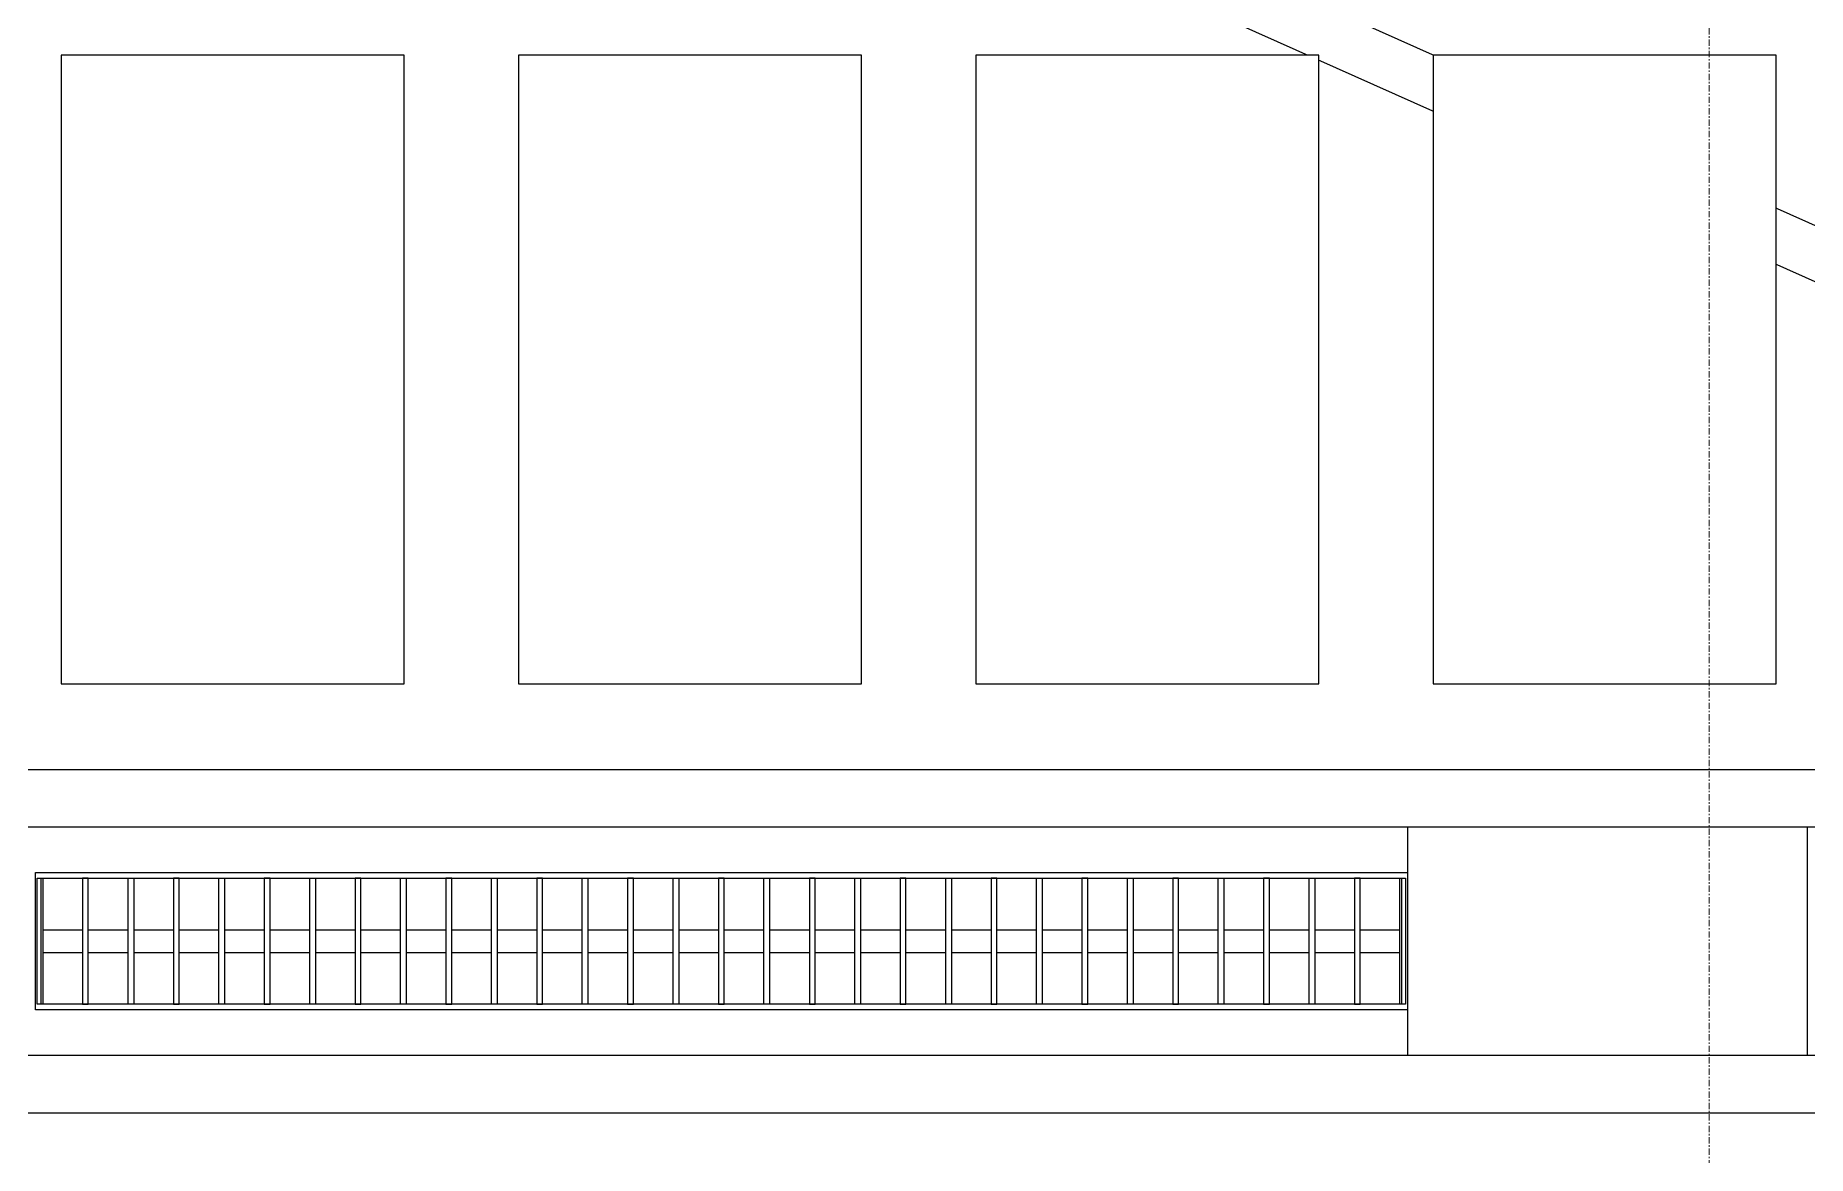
# Model space of a CAD drawing. Header units: millimetres. Extents: x -726012 to -647389, y -20772 to 18805.
# Drawn here: x -666346 to -664796, y 7482 to 8461 of the extents above; entities that cross this region are included whole.
import ezdxf
from ezdxf.enums import TextEntityAlignment as Align
from ezdxf.xclip import XClip

# ---------------------------------------------------------------- set-up
doc = ezdxf.new("R2010")
doc.units = ezdxf.units.MM
doc.header["$XCLIPFRAME"] = 0
doc.linetypes.add('DPA_Grid _ Level 100', pattern=[10, 5.5, -1.6, 1.3, -1.6])
for name, color, linetype in [('000 - WIPEOUT', 250, 'Continuous'), ('001 - ASCESSORIES', 251, 'Continuous'), ('A04_TUBE SERIES', 2, 'Continuous'), ('A11_ALU.SOLID SHEET', 2, 'Continuous')]:
    doc.layers.add(name, color=color, linetype=linetype)
for name, color, linetype, lineweight in [('008 - LIGHTING', 1, 'Continuous', 9), ('A-DOOR', 3, 'Continuous', 25), ('A-DOOR-E', 2, 'Continuous', 25), ('A-DOOR-OPNG', 2, 'Continuous', 9), ('S-GRID', 251, 'Continuous', 9)]:
    doc.layers.add(name, color=color, linetype=linetype, lineweight=lineweight)

# ---------------------------------------------------------------- blocks, each defined once
blk = doc.blocks.new('DPA_AC-SG-PI - A1_1200x1300 mm-V1-4233-01 ENLARGED MULTI-PURPOSE LEVEL - REFLECTED CEILING PLAN - SHEET 4')
at = {"layer": 'A-DOOR'}
for p, q in [((-500, 5), (-500, -45)), ((-525, -20), (-475, -20))]:
    blk.add_line(p, q, dxfattribs=at)
for start, end in [(0, 180), (180, 0)]:
    blk.add_arc((-500, -40), 10, start, end, dxfattribs=at)
at = {"layer": 'A-DOOR-E'}
for p, q in [((-575, -11.1), (-556.6, 30)), ((-556.6, 30), (511.6, -447.3)), ((493.3, -488.4), (-575, -11.1)), ((511.6, -447.3), (493.3, -488.4))]:
    blk.add_line(p, q, dxfattribs=at)
at = {"layer": 'A-DOOR-OPNG'}
blk.add_arc((-500, -14.8), 1100, 334.7442, 0, dxfattribs=at)
blk = doc.blocks.new('*U529')
blk.add_point((0, 0))
at = {"layer": 'Defpoints', "color": 250}
blk.add_text('AL.SHEET-HAT-TYPE-C', height=7, rotation=270, dxfattribs=at).set_placement((15, 0), align=Align.BOTTOM_CENTER)
blk.add_wipeout([(0, -100), (350, -100), (350, 100), (0, 100)]).dxf.layer = '000 - WIPEOUT'
at = {"layer": 'A11_ALU.SOLID SHEET', "color": 0}
blk.add_lwpolyline([(0, -100), (350, -100), (350, 100), (0, 100)], close=True, dxfattribs=at)
blk = doc.blocks.new('*U526')
at = {"color": 1}
blk.add_wipeout([(600, -60), (-600, -60), (-600, 60), (600, 60)], dxfattribs=at).dxf.layer = '000 - WIPEOUT'
at = {"layer": '001 - ASCESSORIES', "color": 0}
blk.add_lwpolyline([(600, -60), (-600, -60), (-600, 60), (600, 60)], close=True, dxfattribs=at)
at = {"layer": '001 - ASCESSORIES'}
for points in [[(-593.5, -55), (-598.5, -55), (-598.5, 55), (-593.5, 55)], [(595, -55), (-595, -55), (-595, 55), (595, 55)], [(-558.8, -55), (-553.8, -55), (-553.8, 55), (-558.8, 55)], [(-514, -55), (-519, -55), (-519, 55), (-514, 55)], [(-479.3, -55), (-474.3, -55), (-474.3, 55), (-479.3, 55)], [(-434.6, -55), (-439.6, -55), (-439.6, 55), (-434.6, 55)], [(-399.8, -55), (-394.8, -55), (-394.8, 55), (-399.8, 55)], [(-355.1, -55), (-360.1, -55), (-360.1, 55), (-355.1, 55)], [(-320.4, -55), (-315.4, -55), (-315.4, 55), (-320.4, 55)], [(-275.6, -55), (-280.6, -55), (-280.6, 55), (-275.6, 55)], [(-240.9, -55), (-235.9, -55), (-235.9, 55), (-240.9, 55)], [(-196.2, -55), (-201.2, -55), (-201.2, 55), (-196.2, 55)], [(-161.4, -55), (-156.4, -55), (-156.4, 55), (-161.4, 55)], [(-116.7, -55), (-121.7, -55), (-121.7, 55), (-116.7, 55)], [(-82, -55), (-77, -55), (-77, 55), (-82, 55)], [(-37.2, -55), (-42.2, -55), (-42.2, 55), (-37.2, 55)], [(-2.5, -55), (2.5, -55), (2.5, 55), (-2.5, 55)], [(42.2, -55), (37.2, -55), (37.2, 55), (42.2, 55)], [(77, -55), (82, -55), (82, 55), (77, 55)], [(121.7, -55), (116.7, -55), (116.7, 55), (121.7, 55)], [(156.4, -55), (161.4, -55), (161.4, 55), (156.4, 55)], [(201.2, -55), (196.2, -55), (196.2, 55), (201.2, 55)], [(235.9, -55), (240.9, -55), (240.9, 55), (235.9, 55)], [(280.6, -55), (275.6, -55), (275.6, 55), (280.6, 55)], [(315.4, -55), (320.4, -55), (320.4, 55), (315.4, 55)], [(360.1, -55), (355.1, -55), (355.1, 55), (360.1, 55)], [(394.8, -55), (399.8, -55), (399.8, 55), (394.8, 55)], [(439.6, -55), (434.6, -55), (434.6, 55), (439.6, 55)], [(474.3, -55), (479.3, -55), (479.3, 55), (474.3, 55)], [(519, -55), (514, -55), (514, 55), (519, 55)], [(553.8, -55), (558.8, -55), (558.8, 55), (553.8, 55)], [(598.5, -55), (593.5, -55), (593.5, 55), (598.5, 55)]]:
    blk.add_lwpolyline(points, close=True, dxfattribs=at)
for points in [[(-593.5, 10), (-558.8, 10)], [(-553.8, 10), (-519, 10)], [(-514, 10), (-479.3, 10)], [(-474.3, 10), (-439.6, 10)], [(-434.6, 10), (-399.8, 10)], [(-394.8, 10), (-360.1, 10)], [(-355.1, 10), (-320.4, 10)], [(-315.4, 10), (-280.6, 10)], [(-275.6, 10), (-240.9, 10)], [(-235.9, 10), (-201.2, 10)], [(-196.2, 10), (-161.4, 10)], [(-156.4, 10), (-121.7, 10)], [(-116.7, 10), (-82, 10)], [(-77, 10), (-42.2, 10)], [(-37.2, 10), (-2.5, 10)], [(2.5, 10), (37.2, 10)], [(42.2, 10), (77, 10)], [(82, 10), (116.7, 10)], [(121.7, 10), (156.4, 10)], [(161.4, 10), (196.2, 10)], [(201.2, 10), (235.9, 10)], [(240.9, 10), (275.6, 10)], [(280.6, 10), (315.4, 10)], [(320.4, 10), (355.1, 10)], [(360.1, 10), (394.8, 10)], [(399.8, 10), (434.6, 10)], [(439.6, 10), (474.3, 10)], [(479.3, 10), (514, 10)], [(519, 10), (553.8, 10)], [(558.8, 10), (593.5, 10)], [(-593.5, -10), (-558.8, -10)], [(-553.8, -10), (-519, -10)], [(-514, -10), (-479.3, -10)], [(-474.3, -10), (-439.6, -10)], [(-434.6, -10), (-399.8, -10)], [(-394.8, -10), (-360.1, -10)], [(-355.1, -10), (-320.4, -10)], [(-315.4, -10), (-280.6, -10)], [(-275.6, -10), (-240.9, -10)], [(-235.9, -10), (-201.2, -10)], [(-196.2, -10), (-161.4, -10)], [(-156.4, -10), (-121.7, -10)], [(-116.7, -10), (-82, -10)], [(-77, -10), (-42.2, -10)], [(-37.2, -10), (-2.5, -10)], [(2.5, -10), (37.2, -10)], [(42.2, -10), (77, -10)], [(82, -10), (116.7, -10)], [(121.7, -10), (156.4, -10)], [(161.4, -10), (196.2, -10)], [(201.2, -10), (235.9, -10)], [(240.9, -10), (275.6, -10)], [(280.6, -10), (315.4, -10)], [(320.4, -10), (355.1, -10)], [(360.1, -10), (394.8, -10)], [(399.8, -10), (434.6, -10)], [(439.6, -10), (474.3, -10)], [(479.3, -10), (514, -10)], [(519, -10), (553.8, -10)], [(558.8, -10), (593.5, -10)]]:
    blk.add_lwpolyline(points, dxfattribs=at)
blk = doc.blocks.new('*U544')
blk.add_wipeout([(-25, 0), (25, 0), (25, 81755), (-25, 81755)]).dxf.layer = '000 - WIPEOUT'
at = {"layer": 'A04_TUBE SERIES', "color": 0}
blk.add_lwpolyline([(-25, 0), (25, 0), (25, 81755), (-25, 81755)], close=True, dxfattribs=at)
at = {"layer": 'Defpoints', "color": 250, "flags": 1}
blk.add_attdef('EXTR.OVL-LENGTH_', (-33.1, -9), '', height=5, dxfattribs=at)
blk = doc.blocks.new('*U545')
blk.add_wipeout([(-25, 0), (25, 0), (25, 81755), (-25, 81755)]).dxf.layer = '000 - WIPEOUT'
at = {"layer": 'A04_TUBE SERIES', "color": 0}
blk.add_lwpolyline([(-25, 0), (25, 0), (25, 81755), (-25, 81755)], close=True, dxfattribs=at)
at = {"layer": 'Defpoints', "color": 250, "flags": 1}
blk.add_attdef('EXTR.OVL-LENGTH_', (-33.1, -9), '', height=5, dxfattribs=at)
blk = doc.blocks.new('*U1253')
at = {"color": 3}
for points in [[(-275, -16050), (275, -16050), (275, -16350), (-275, -16350)], [(-275, -16450), (275, -16450), (275, -16750), (-275, -16750)], [(-275, -16850), (275, -16850), (275, -17150), (-275, -17150)], [(-275, -17250), (275, -17250), (275, -17550), (-275, -17550)]]:
    blk.add_wipeout(points, dxfattribs=at).dxf.layer = '000 - WIPEOUT'
at = {"layer": 'A11_ALU.SOLID SHEET', "color": 0, "linetype": 'ByBlock'}
for points in [[(-275, -16350), (275, -16350), (275, -16050), (-275, -16050)], [(-275, -16750), (275, -16750), (275, -16450), (-275, -16450)], [(-275, -17150), (275, -17150), (275, -16850), (-275, -16850)], [(-275, -17550), (275, -17550), (275, -17250), (-275, -17250)]]:
    blk.add_lwpolyline(points, close=True, dxfattribs=at)
blk = doc.blocks.new('*U1287')
at = {"layer": 'A11_ALU.SOLID SHEET', "color": 0, "linetype": 'ByBlock', "rotation": 90}
blk.add_blockref('*U1253', (62308.5, 4590), dxfattribs=at)
at = {"layer": 'A11_ALU.SOLID SHEET', "color": 1}
blk.add_blockref('*U529', (79536, 4090), dxfattribs=at)
at = {"layer": '008 - LIGHTING'}
blk.add_blockref('*U526', (78936, 4090), dxfattribs=at)
at = {"layer": 'A04_TUBE SERIES', "color": 0, "linetype": 'ByBlock', "rotation": 270}
for name, p in [('*U544', (21303.5, 4215)), ('*U545', (21303.5, 3965))]:
    blk.add_blockref(name, p, dxfattribs=at)
blk = doc.blocks.new('*U1069')
at = {"layer": 'S-GRID', "linetype": 'DPA_Grid _ Level 100'}
blk.add_line((11400, -12746.5), (11400, 25446.8), dxfattribs=at)

msp = doc.modelspace()

# ---------------------------------------------------------------- block references
at = {"layer": 'A-DOOR-E'}
msp.add_blockref('DPA_AC-SG-PI - A1_1200x1300 mm-V1-4233-01 ENLARGED MULTI-PURPOSE LEVEL - REFLECTED CEILING PLAN - SHEET 4', (-665182.4, 8689), dxfattribs=at)

# ---------------------------------------------------------------- next in the draw order: block references
at = {"layer": 'A11_ALU.SOLID SHEET'}
ref = msp.add_blockref('*U1287', (-744682.4, 3579), dxfattribs=at)
XClip(ref).set_block_clipping_path([(22516.8245944298, -23612.0000696909), (92487.8891097467, 7199.9972603897)])

# ---------------------------------------------------------------- next in the draw order: block references
msp.add_blockref('*U1069', (-676282.4, -7541.4))

doc.saveas('drawing.dxf')
